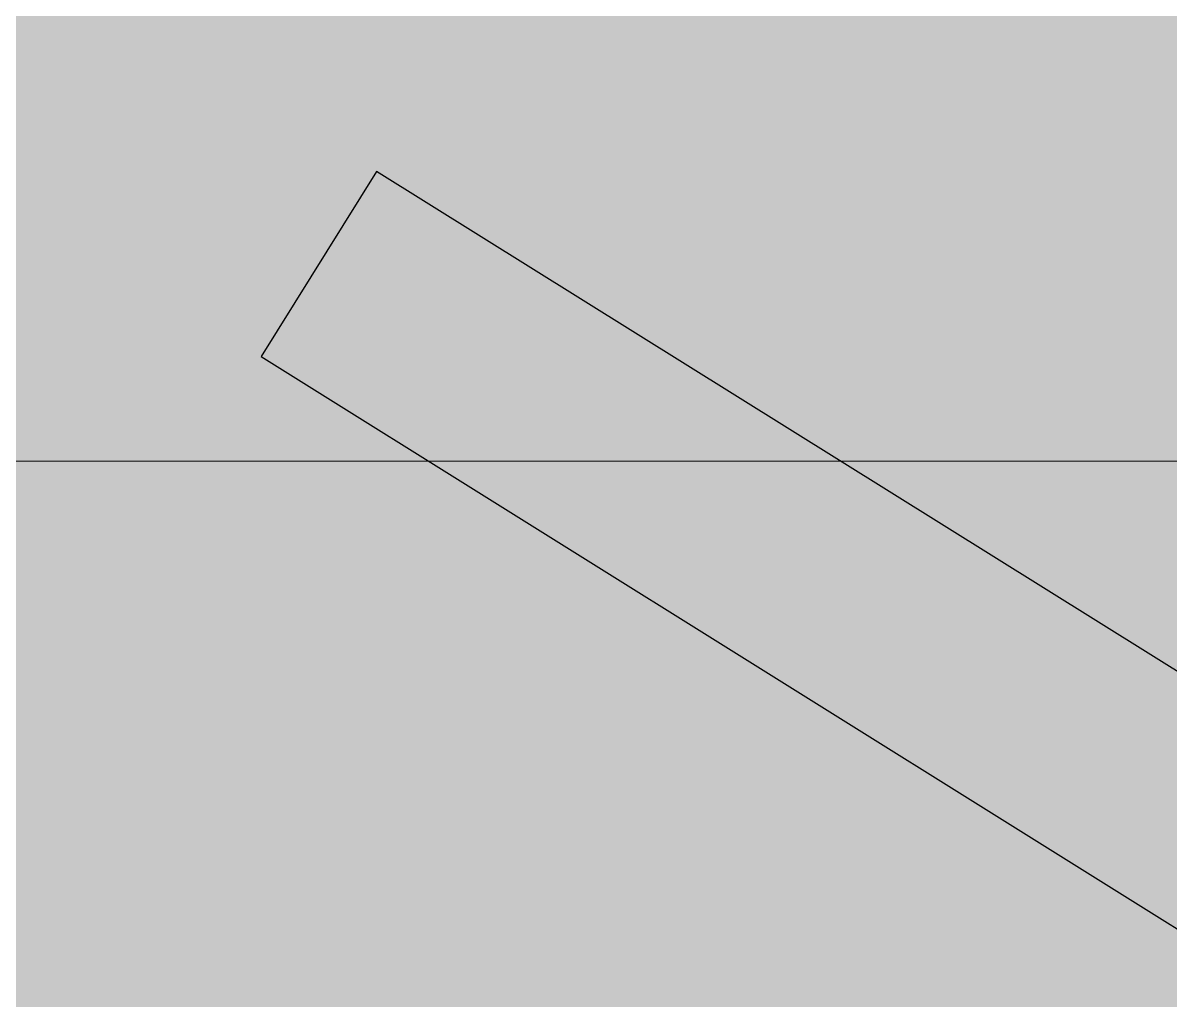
# Model space of a CAD drawing. Header units: millimetres. Extents: x 4739419 to 5837985, y 2291271 to 3446271.
# Drawn here: x 4901640 to 4902690, y 2464191 to 2465093 of the extents above; entities that cross this region are included whole.
import ezdxf

# ---------------------------------------------------------------- set-up
doc = ezdxf.new("R2010")
doc.units = ezdxf.units.MM
doc.layers.get('0').update_dxf_attribs({"color": 255})
doc.layers.add('XR-평면도$0$A-CNTL', color=9, linetype='Continuous', lineweight=15)
doc.layers.add('XR-평면도$0$A-XXXX-SYMB', color=9, linetype='Continuous', lineweight=25)
doc.layers.add('XR-평면도$0$A-ELEV-PATT', color=9, linetype='Continuous')

# ---------------------------------------------------------------- blocks, each defined once
blk = doc.blocks.new('XR-평면도$0$RAMP_내려감(기준층) (220802)')
at = {"layer": 'XR-평면도$0$A-ELEV-PATT'}
h = blk.add_hatch(dxfattribs=at)
h.set_pattern_fill('HEX', color=256, scale=100, angle=135)
h.set_pattern_definition([(135, (-1188188.16, -722710.9), (-388.8564, -388.8564), [317.5, -635]), (255, (-1188188.16, -722710.9), (531.18773, -142.33132), [317.5, -635]), (195, (-1188412.67, -722486.4), (142.33132, -531.18773), [317.5, -635])])
edge = h.paths.add_edge_path()
edge.add_arc((0, -15000), 12100, 540, 542.36827)
edge.add_line((-12089.7, -15500), (-19900, -15500))
edge.add_line((-19900, -15500), (-19900, 15000))
edge.add_arc((0, 15000), 19900, 0, 180, ccw=False)
edge.add_line((19900, 15000), (19900, -15500))
edge.add_line((19900, -15500), (12089.7, -15500))
edge.add_arc((0, -15000), 12100, 717.63173, 720)
edge.add_line((12100, -15000), (12100, 15000))
edge.add_arc((0, 15000), 12100, 360, 540)
edge.add_line((-12100, 15000), (-12100, -15000))
at = {"layer": 'XR-평면도$0$A-CNTL', "ltscale": 300}
blk.add_lwpolyline([(-20700, 15000), (-20700, -15000, 0.414214), (0, -35700, 0.414214), (20700, -15000), (20700, 15000, 0.414214), (0, 35700, 0.414214)], format="xyb", close=True, dxfattribs=at)
blk.add_lwpolyline([(-25700, -15000), (25700, -15000)], dxfattribs=at)
at = {"layer": 'XR-평면도$0$A-XXXX-SYMB'}
blk.add_lwpolyline([(15045.9, -14904.1), (16000, -15500), (16954.1, -14904.1), (16848.2, -14734.5), (16000, -15264.2), (15151.8, -14734.5)], close=True, dxfattribs=at)

msp = doc.modelspace()

# ---------------------------------------------------------------- block references
msp.add_blockref('XR-평면도$0$RAMP_내려감(기준층) (220802)', (4886811.8, 2479691.2))

doc.saveas('drawing.dxf')
